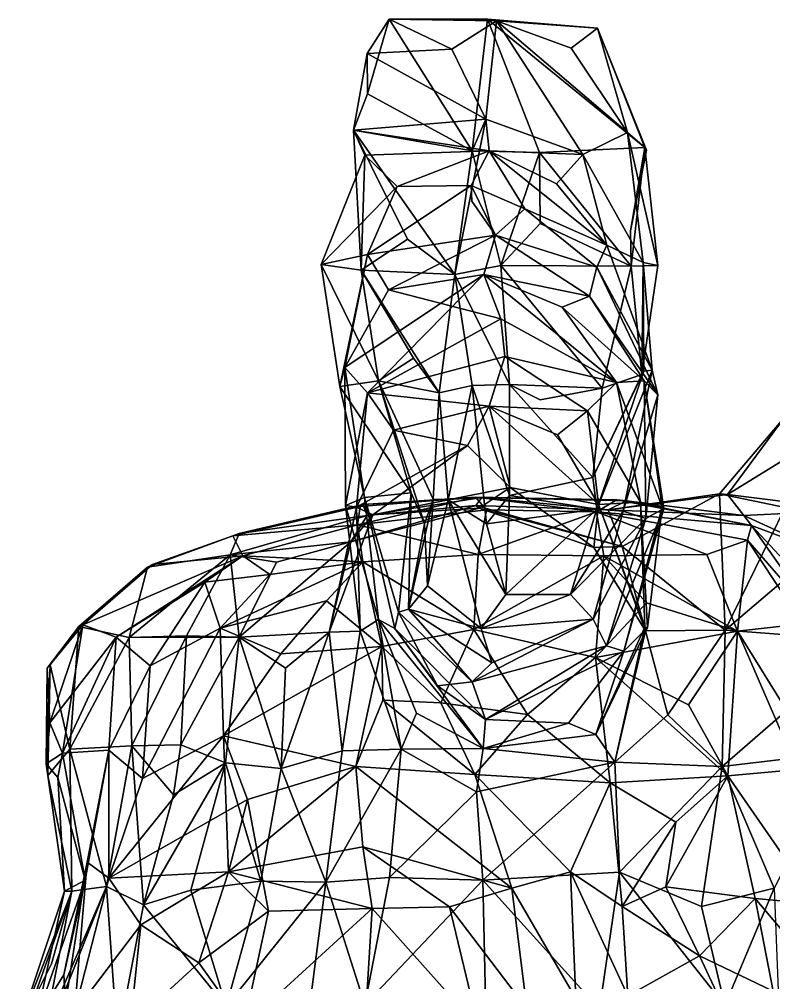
# Model space of a CAD drawing. Header units: metres. Extents: x -3.71 to 2.4, y 1.32 to 7.28.
# Drawn here: x -3.655 to -2.221, y 5.228 to 7.059 of the extents above; entities that cross this region are included whole.
import ezdxf

# ---------------------------------------------------------------- set-up
doc = ezdxf.new("R2010")
doc.units = ezdxf.units.M

msp = doc.modelspace()

# ---------------------------------------------------------------- linework, layer by layer
for points in [[(-2.833, 7.002, -1.869), (-2.952, 7.059, -2.04), (-2.994, 6.994, -1.856)], [(-2.994, 6.994, -1.856), (-2.952, 7.059, -2.04), (-2.993, 6.917, -1.996)], [(-2.794, 6.809, -2.077), (-2.993, 6.917, -1.996), (-2.952, 7.059, -2.04)], [(-2.748, 7.056, -2.037), (-2.952, 7.059, -2.04), (-2.833, 7.002, -1.869)], [(-2.794, 6.809, -2.077), (-2.952, 7.059, -2.04), (-2.765, 7.059, -2.244)], [(-2.748, 7.056, -2.037), (-2.765, 7.059, -2.244), (-2.952, 7.059, -2.04)], [(-2.833, 7.002, -1.869), (-2.768, 6.869, -1.807), (-2.748, 7.056, -2.037)], [(-2.666, 6.806, -2.254), (-2.794, 6.809, -2.077), (-2.765, 7.059, -2.244)], [(-2.748, 7.056, -2.037), (-2.768, 6.869, -1.807), (-2.584, 6.802, -1.835)], [(-2.556, 7.042, -2.281), (-2.765, 7.059, -2.244), (-2.748, 7.056, -2.037)], [(-2.765, 7.059, -2.244), (-2.466, 6.815, -2.308), (-2.666, 6.806, -2.254)], [(-2.765, 7.059, -2.244), (-2.556, 7.042, -2.281), (-2.466, 6.815, -2.308)], [(-2.556, 7.042, -2.281), (-2.748, 7.056, -2.037), (-2.606, 7.004, -2.083)], [(-2.748, 7.056, -2.037), (-2.584, 6.802, -1.835), (-2.499, 6.844, -2.075)], [(-2.606, 7.004, -2.083), (-2.748, 7.056, -2.037), (-2.499, 6.844, -2.075)], [(-2.556, 7.042, -2.281), (-2.606, 7.004, -2.083), (-2.499, 6.844, -2.075)], [(-2.499, 6.844, -2.075), (-2.466, 6.815, -2.308), (-2.556, 7.042, -2.281)], [(-2.466, 6.815, -2.308), (-2.556, 7.042, -2.281), (-2.463, 6.81, -2.428)], [(-2.556, 7.042, -2.281), (-2.466, 6.815, -2.308), (-2.463, 6.81, -2.428)], [(-2.833, 7.002, -1.869), (-2.994, 6.994, -1.856), (-2.768, 6.869, -1.807)], [(-2.768, 6.869, -1.807), (-2.994, 6.994, -1.856), (-3.02, 6.848, -1.782)], [(-2.993, 6.917, -1.996), (-3.02, 6.848, -1.782), (-2.994, 6.994, -1.856)], [(-2.794, 6.809, -2.077), (-3.02, 6.848, -1.782), (-2.993, 6.917, -1.996)], [(-2.768, 6.869, -1.807), (-3.02, 6.848, -1.782), (-2.762, 6.809, -1.548)], [(-2.768, 6.869, -1.807), (-3.02, 6.848, -1.782), (-2.794, 6.809, -2.077)], [(-2.827, 6.574, -1.826), (-3.02, 6.848, -1.782), (-2.768, 6.869, -1.807)], [(-2.827, 6.574, -1.826), (-2.768, 6.869, -1.807), (-2.794, 6.809, -2.077)], [(-2.768, 6.869, -1.807), (-2.762, 6.809, -1.548), (-2.584, 6.802, -1.835)], [(-2.762, 6.809, -1.548), (-3.02, 6.848, -1.782), (-2.998, 6.801, -1.513)], [(-2.827, 6.574, -1.826), (-2.917, 6.641, -1.734), (-3.02, 6.848, -1.782)], [(-2.917, 6.641, -1.734), (-3.005, 6.582, -1.559), (-3.02, 6.848, -1.782)], [(-3.005, 6.582, -1.559), (-2.998, 6.801, -1.513), (-3.02, 6.848, -1.782)], [(-2.499, 6.844, -2.075), (-2.584, 6.802, -1.835), (-2.469, 6.597, -1.853)], [(-2.466, 6.815, -2.308), (-2.499, 6.844, -2.075), (-2.441, 6.591, -2.075)], [(-2.441, 6.591, -2.075), (-2.499, 6.844, -2.075), (-2.469, 6.597, -1.853)], [(-2.492, 6.59, -2.287), (-2.666, 6.806, -2.254), (-2.466, 6.815, -2.308)], [(-2.463, 6.81, -2.428), (-2.466, 6.815, -2.308), (-2.493, 6.657, -2.403)], [(-2.493, 6.657, -2.403), (-2.466, 6.815, -2.308), (-2.463, 6.81, -2.428)], [(-2.492, 6.59, -2.287), (-2.493, 6.657, -2.403), (-2.466, 6.815, -2.308)], [(-2.466, 6.815, -2.308), (-2.493, 6.657, -2.403), (-2.492, 6.59, -2.287)], [(-2.492, 6.59, -2.287), (-2.466, 6.815, -2.308), (-2.441, 6.591, -2.075)], [(-3.005, 6.582, -1.559), (-3.081, 6.593, -1.279), (-2.998, 6.801, -1.513)], [(-2.937, 6.741, -1.285), (-2.998, 6.801, -1.513), (-3.081, 6.593, -1.279)], [(-2.762, 6.809, -1.548), (-2.998, 6.801, -1.513), (-2.937, 6.741, -1.285)], [(-2.762, 6.809, -1.548), (-2.937, 6.741, -1.285), (-2.796, 6.743, -1.283)], [(-2.74, 6.591, -2.033), (-2.827, 6.574, -1.826), (-2.794, 6.809, -2.077)], [(-2.762, 6.809, -1.548), (-2.796, 6.743, -1.283), (-2.694, 6.699, -1.258)], [(-2.74, 6.591, -2.033), (-2.794, 6.809, -2.077), (-2.666, 6.806, -2.254)], [(-2.538, 6.63, -1.571), (-2.762, 6.809, -1.548), (-2.694, 6.699, -1.258)], [(-2.634, 6.746, -1.591), (-2.762, 6.809, -1.548), (-2.538, 6.63, -1.571)], [(-2.762, 6.809, -1.548), (-2.634, 6.746, -1.591), (-2.584, 6.802, -1.835)], [(-2.665, 6.671, -2.205), (-2.74, 6.591, -2.033), (-2.666, 6.806, -2.254)], [(-2.492, 6.59, -2.287), (-2.665, 6.671, -2.205), (-2.666, 6.806, -2.254)], [(-2.584, 6.802, -1.835), (-2.634, 6.746, -1.591), (-2.538, 6.63, -1.571)], [(-2.469, 6.597, -1.853), (-2.584, 6.802, -1.835), (-2.538, 6.63, -1.571)], [(-2.937, 6.741, -1.285), (-3.081, 6.593, -1.279), (-2.993, 6.612, -1.073)], [(-2.796, 6.743, -1.283), (-2.993, 6.612, -1.073), (-2.75, 6.649, -1.058)], [(-2.796, 6.743, -1.283), (-2.937, 6.741, -1.285), (-2.993, 6.612, -1.073)], [(-2.796, 6.743, -1.283), (-2.795, 6.713, -1.162), (-2.75, 6.649, -1.058)], [(-2.694, 6.699, -1.258), (-2.796, 6.743, -1.283), (-2.75, 6.649, -1.058)], [(-2.795, 6.713, -1.162), (-2.796, 6.743, -1.283), (-2.75, 6.649, -1.058)], [(-2.694, 6.699, -1.258), (-2.75, 6.649, -1.058), (-2.557, 6.588, -1.299)], [(-2.538, 6.63, -1.571), (-2.694, 6.699, -1.258), (-2.557, 6.588, -1.299)], [(-2.492, 6.59, -2.287), (-2.74, 6.591, -2.033), (-2.665, 6.671, -2.205)], [(-2.75, 6.649, -1.058), (-2.993, 6.612, -1.073), (-2.953, 6.545, -0.864)], [(-2.75, 6.649, -1.058), (-2.953, 6.545, -0.864), (-2.772, 6.574, -0.854)], [(-2.75, 6.649, -1.058), (-2.772, 6.574, -0.854), (-2.571, 6.533, -1.062)], [(-2.557, 6.588, -1.299), (-2.75, 6.649, -1.058), (-2.571, 6.533, -1.062)], [(-2.827, 6.574, -1.826), (-3.005, 6.582, -1.559), (-2.917, 6.641, -1.734)], [(-2.452, 6.392, -1.56), (-2.538, 6.63, -1.571), (-2.557, 6.588, -1.299)], [(-2.469, 6.597, -1.853), (-2.538, 6.63, -1.571), (-2.452, 6.392, -1.56)], [(-3.046, 6.361, -1.052), (-2.993, 6.612, -1.073), (-3.081, 6.593, -1.279)], [(-3.036, 6.397, -0.798), (-2.993, 6.612, -1.073), (-3.046, 6.361, -1.052)], [(-2.953, 6.545, -0.864), (-2.993, 6.612, -1.073), (-3.036, 6.397, -0.798)], [(-2.972, 6.372, -1.291), (-3.081, 6.593, -1.279), (-3.005, 6.582, -1.559)], [(-2.972, 6.372, -1.291), (-3.046, 6.361, -1.052), (-3.081, 6.593, -1.279)], [(-2.472, 6.384, -2.089), (-2.441, 6.591, -2.075), (-2.469, 6.597, -1.853)], [(-2.468, 6.39, -1.854), (-2.472, 6.384, -2.089), (-2.469, 6.597, -1.853)], [(-2.468, 6.39, -1.854), (-2.469, 6.597, -1.853), (-2.452, 6.392, -1.56)], [(-2.993, 6.349, -0.574), (-2.772, 6.574, -0.854), (-3.036, 6.397, -0.798)], [(-2.772, 6.574, -0.854), (-2.953, 6.545, -0.864), (-3.036, 6.397, -0.798)], [(-2.857, 6.349, -1.533), (-3.005, 6.582, -1.559), (-2.827, 6.574, -1.826)], [(-2.857, 6.349, -1.533), (-2.906, 6.415, -1.46), (-3.005, 6.582, -1.559)], [(-2.906, 6.415, -1.46), (-2.972, 6.372, -1.291), (-3.005, 6.582, -1.559)], [(-2.772, 6.574, -0.854), (-2.993, 6.349, -0.574), (-2.74, 6.49, -0.688)], [(-2.772, 6.574, -0.854), (-2.74, 6.49, -0.688), (-2.953, 6.545, -0.864)], [(-2.772, 6.574, -0.854), (-2.953, 6.545, -0.864), (-2.74, 6.49, -0.688)], [(-2.794, 6.363, -1.775), (-2.857, 6.349, -1.533), (-2.827, 6.574, -1.826)], [(-2.723, 6.365, -2.026), (-2.827, 6.574, -1.826), (-2.74, 6.591, -2.033)], [(-2.723, 6.365, -2.026), (-2.794, 6.363, -1.775), (-2.827, 6.574, -1.826)], [(-2.772, 6.574, -0.854), (-2.52, 6.369, -0.819), (-2.623, 6.512, -0.873)], [(-2.772, 6.574, -0.854), (-2.74, 6.49, -0.688), (-2.52, 6.369, -0.819)], [(-2.772, 6.574, -0.854), (-2.623, 6.512, -0.873), (-2.571, 6.533, -1.062)], [(-2.74, 6.591, -2.033), (-2.492, 6.59, -2.287), (-2.547, 6.358, -2.256)], [(-2.723, 6.365, -2.026), (-2.74, 6.591, -2.033), (-2.547, 6.358, -2.256)], [(-2.441, 6.345, -1.286), (-2.557, 6.588, -1.299), (-2.571, 6.533, -1.062)], [(-2.452, 6.392, -1.56), (-2.557, 6.588, -1.299), (-2.441, 6.345, -1.286)], [(-2.472, 6.384, -2.089), (-2.547, 6.358, -2.256), (-2.492, 6.59, -2.287)], [(-2.472, 6.384, -2.089), (-2.492, 6.59, -2.287), (-2.441, 6.591, -2.075)], [(-2.571, 6.533, -1.062), (-2.623, 6.512, -0.873), (-2.467, 6.372, -1.039)], [(-2.571, 6.533, -1.062), (-2.467, 6.372, -1.039), (-2.441, 6.345, -1.286)], [(-2.623, 6.512, -0.873), (-2.52, 6.369, -0.819), (-2.467, 6.372, -1.039)], [(-2.732, 6.418, -0.552), (-2.74, 6.49, -0.688), (-2.993, 6.349, -0.574)], [(-2.74, 6.49, -0.688), (-2.732, 6.418, -0.552), (-2.52, 6.369, -0.819)], [(-2.762, 6.324, -0.361), (-2.732, 6.418, -0.552), (-2.993, 6.349, -0.574)], [(-2.857, 6.349, -1.533), (-2.972, 6.372, -1.291), (-2.906, 6.415, -1.46)], [(-2.732, 6.418, -0.552), (-2.762, 6.324, -0.361), (-2.575, 6.315, -0.587)], [(-2.732, 6.418, -0.552), (-2.575, 6.315, -0.587), (-2.52, 6.369, -0.819)], [(-2.999, 6.15, -0.804), (-3.036, 6.397, -0.798), (-3.046, 6.361, -1.052)], [(-3.035, 6.135, -0.582), (-2.993, 6.349, -0.574), (-3.036, 6.397, -0.798)], [(-2.999, 6.15, -0.804), (-3.035, 6.135, -0.582), (-3.036, 6.397, -0.798)], [(-2.557, 6.128, -1.796), (-2.452, 6.392, -1.56), (-2.507, 6.124, -1.538)], [(-2.468, 6.39, -1.854), (-2.452, 6.392, -1.56), (-2.557, 6.128, -1.796)], [(-2.452, 6.392, -1.56), (-2.441, 6.345, -1.286), (-2.507, 6.124, -1.538)], [(-2.91, 6.159, -1.082), (-3.046, 6.361, -1.052), (-2.972, 6.372, -1.291)], [(-2.868, 6.147, -1.335), (-2.972, 6.372, -1.291), (-2.857, 6.349, -1.533)], [(-2.868, 6.147, -1.335), (-2.885, 6.1, -1.265), (-2.972, 6.372, -1.291)], [(-2.885, 6.1, -1.265), (-2.91, 6.159, -1.082), (-2.972, 6.372, -1.291)], [(-2.565, 6.188, -2.029), (-2.468, 6.39, -1.854), (-2.557, 6.128, -1.796)], [(-2.472, 6.384, -2.089), (-2.468, 6.39, -1.854), (-2.565, 6.188, -2.029)], [(-2.565, 6.188, -2.029), (-2.547, 6.358, -2.256), (-2.472, 6.384, -2.089)], [(-2.467, 6.372, -1.039), (-2.52, 6.369, -0.819), (-2.433, 6.132, -0.819)], [(-2.43, 6.129, -1.022), (-2.467, 6.372, -1.039), (-2.433, 6.132, -0.819)], [(-2.464, 6.11, -1.299), (-2.441, 6.345, -1.286), (-2.467, 6.372, -1.039)], [(-2.43, 6.129, -1.022), (-2.464, 6.11, -1.299), (-2.467, 6.372, -1.039)], [(-2.91, 6.159, -1.082), (-2.999, 6.15, -0.804), (-3.046, 6.361, -1.052)], [(-2.84, 6.146, -1.512), (-2.857, 6.349, -1.533), (-2.794, 6.363, -1.775)], [(-2.767, 6.1, -1.793), (-2.84, 6.146, -1.512), (-2.794, 6.363, -1.775)], [(-2.794, 6.363, -1.775), (-2.723, 6.365, -2.026), (-2.723, 6.154, -2.002)], [(-2.767, 6.1, -1.793), (-2.794, 6.363, -1.775), (-2.723, 6.154, -2.002)], [(-2.723, 6.365, -2.026), (-2.547, 6.358, -2.256), (-2.665, 6.336, -2.204)], [(-2.547, 6.358, -2.256), (-2.723, 6.365, -2.026), (-2.665, 6.336, -2.204)], [(-2.723, 6.154, -2.002), (-2.723, 6.365, -2.026), (-2.565, 6.188, -2.029)], [(-2.723, 6.365, -2.026), (-2.547, 6.358, -2.256), (-2.565, 6.188, -2.029)], [(-2.52, 6.369, -0.819), (-2.575, 6.315, -0.587), (-2.474, 6.141, -0.591)], [(-2.433, 6.132, -0.819), (-2.52, 6.369, -0.819), (-2.474, 6.141, -0.591)], [(-2.993, 6.349, -0.574), (-3.035, 6.135, -0.582), (-3.014, 6.132, -0.344)], [(-2.944, 6.278, -0.354), (-2.993, 6.349, -0.574), (-3.014, 6.132, -0.344)], [(-2.762, 6.324, -0.361), (-2.993, 6.349, -0.574), (-2.944, 6.278, -0.354)], [(-2.84, 6.146, -1.512), (-2.868, 6.147, -1.335), (-2.857, 6.349, -1.533)], [(-2.507, 6.124, -1.538), (-2.441, 6.345, -1.286), (-2.464, 6.11, -1.299)], [(-2.762, 6.324, -0.361), (-2.944, 6.278, -0.354), (-2.803, 6.249, -0.205)], [(-2.803, 6.249, -0.205), (-2.722, 6.169, -0.109), (-2.762, 6.324, -0.361)], [(-2.803, 6.249, -0.205), (-2.762, 6.324, -0.361), (-2.722, 6.169, -0.109)], [(-2.762, 6.324, -0.361), (-2.803, 6.249, -0.205), (-2.722, 6.169, -0.109)], [(-2.762, 6.324, -0.361), (-2.554, 6.137, -0.351), (-2.632, 6.269, -0.402)], [(-2.762, 6.324, -0.361), (-2.722, 6.169, -0.109), (-2.554, 6.137, -0.351)], [(-2.762, 6.324, -0.361), (-2.632, 6.269, -0.402), (-2.575, 6.315, -0.587)], [(-2.575, 6.315, -0.587), (-2.632, 6.269, -0.402), (-2.554, 6.137, -0.351)], [(-2.575, 6.315, -0.587), (-2.554, 6.137, -0.351), (-2.474, 6.141, -0.591)], [(-2.199, 6.304, 0.089), (-2.199, 6.131, -0.048), (-2.324, 6.157, 0.106)], [(-2.309, 6.156, 0.367), (-2.199, 6.304, 0.089), (-2.324, 6.157, 0.106)], [(-2.309, 6.156, 0.367), (-2.105, 6.281, 0.297), (-2.199, 6.304, 0.089)], [(-2.105, 6.281, 0.297), (-2.309, 6.156, 0.367), (-2.071, 6.126, 0.433)], [(-2.944, 6.278, -0.354), (-3.014, 6.132, -0.344), (-2.803, 6.249, -0.205)], [(-2.983, 6.117, -0.122), (-2.803, 6.249, -0.205), (-3.014, 6.132, -0.344)], [(-2.803, 6.249, -0.205), (-2.983, 6.117, -0.122), (-2.722, 6.169, -0.109)], [(-2.723, 6.154, -2.002), (-2.565, 6.188, -2.029), (-2.557, 6.128, -1.796)], [(-2.999, 6.15, -0.804), (-2.91, 6.159, -1.082), (-2.934, 5.932, -1.041)], [(-2.722, 6.169, -0.109), (-2.983, 6.117, -0.122), (-2.781, 6.13, 0.099)], [(-2.934, 5.932, -1.041), (-2.91, 6.159, -1.082), (-2.915, 5.938, -1.273)], [(-2.91, 6.159, -1.082), (-2.885, 6.1, -1.265), (-2.915, 5.938, -1.273)], [(-2.563, 6.055, -0.113), (-2.722, 6.169, -0.109), (-2.781, 6.13, 0.099)], [(-2.723, 6.154, -2.002), (-2.73, 5.966, -1.745), (-2.767, 6.1, -1.793)], [(-2.73, 5.966, -1.745), (-2.723, 6.154, -2.002), (-2.767, 6.1, -1.793)], [(-2.723, 6.154, -2.002), (-2.557, 6.128, -1.796), (-2.767, 6.1, -1.793)], [(-2.723, 6.154, -2.002), (-2.767, 6.1, -1.793), (-2.73, 5.966, -1.745)], [(-2.73, 5.966, -1.745), (-2.767, 6.1, -1.793), (-2.723, 6.154, -2.002)], [(-2.554, 6.137, -0.351), (-2.722, 6.169, -0.109), (-2.563, 6.055, -0.113)], [(-2.324, 6.157, 0.106), (-2.536, 6.127, 0.366), (-2.309, 6.156, 0.367)], [(-2.324, 6.157, 0.106), (-2.509, 6.057, 0.088), (-2.536, 6.127, 0.366)], [(-2.536, 6.127, 0.366), (-2.278, 6.116, 0.588), (-2.309, 6.156, 0.367)], [(-2.313, 5.898, -0.053), (-2.509, 6.057, 0.088), (-2.324, 6.157, 0.106)], [(-2.199, 6.131, -0.048), (-2.313, 5.898, -0.053), (-2.324, 6.157, 0.106)], [(-2.071, 6.126, 0.433), (-2.309, 6.156, 0.367), (-2.278, 6.116, 0.588)], [(-3.002, 6.137, 0.585), (-3.237, 6.082, 0.577), (-3.007, 6.133, 0.822)], [(-2.994, 6.116, 0.37), (-3.237, 6.082, 0.577), (-3.002, 6.137, 0.585)], [(-2.972, 5.918, -0.566), (-3.035, 6.135, -0.582), (-2.999, 6.15, -0.804)], [(-3.007, 5.896, -0.327), (-3.014, 6.132, -0.344), (-3.035, 6.135, -0.582)], [(-2.972, 5.918, -0.566), (-3.007, 5.896, -0.327), (-3.035, 6.135, -0.582)], [(-2.787, 6.135, 0.363), (-3.025, 6.066, 0.101), (-2.994, 6.116, 0.37)], [(-3.025, 6.066, 0.101), (-2.787, 6.135, 0.363), (-2.781, 6.13, 0.099)], [(-2.788, 6.151, 0.835), (-3.012, 6.098, 1.047), (-2.767, 6.127, 1.038)], [(-2.788, 6.151, 0.835), (-3.007, 6.133, 0.822), (-3.012, 6.098, 1.047)], [(-3.002, 6.137, 0.585), (-3.007, 6.133, 0.822), (-2.788, 6.151, 0.835)], [(-2.776, 6.15, 0.569), (-3.002, 6.137, 0.585), (-2.788, 6.151, 0.835)], [(-2.994, 6.116, 0.37), (-3.002, 6.137, 0.585), (-2.776, 6.15, 0.569)], [(-2.941, 5.901, -0.793), (-2.999, 6.15, -0.804), (-2.934, 5.932, -1.041)], [(-2.941, 5.901, -0.793), (-2.972, 5.918, -0.566), (-2.999, 6.15, -0.804)], [(-2.994, 6.116, 0.37), (-2.776, 6.15, 0.569), (-2.787, 6.135, 0.363)], [(-2.915, 5.938, -1.273), (-2.868, 6.147, -1.335), (-2.885, 6.1, -1.265)], [(-2.885, 6.1, -1.265), (-2.868, 6.147, -1.335), (-2.915, 5.938, -1.273)], [(-2.885, 6.1, -1.265), (-2.868, 6.147, -1.335), (-2.879, 5.982, -1.452)], [(-2.868, 6.147, -1.335), (-2.84, 6.146, -1.512), (-2.879, 5.982, -1.452)], [(-2.879, 5.982, -1.452), (-2.84, 6.146, -1.512), (-2.777, 5.901, -1.525)], [(-2.777, 5.901, -1.525), (-2.84, 6.146, -1.512), (-2.73, 5.966, -1.745)], [(-2.84, 6.146, -1.512), (-2.767, 6.1, -1.793), (-2.73, 5.966, -1.745)], [(-2.501, 6.144, 0.586), (-2.776, 6.15, 0.569), (-2.788, 6.151, 0.835)], [(-2.501, 6.144, 0.586), (-2.788, 6.151, 0.835), (-2.519, 6.146, 0.827)], [(-2.788, 6.151, 0.835), (-2.767, 6.127, 1.038), (-2.558, 6.123, 1.037)], [(-2.519, 6.146, 0.827), (-2.788, 6.151, 0.835), (-2.558, 6.123, 1.037)], [(-2.787, 6.135, 0.363), (-2.776, 6.15, 0.569), (-2.536, 6.127, 0.366)], [(-2.781, 6.13, 0.099), (-2.787, 6.135, 0.363), (-2.509, 6.057, 0.088)], [(-2.787, 6.135, 0.363), (-2.536, 6.127, 0.366), (-2.509, 6.057, 0.088)], [(-2.776, 6.15, 0.569), (-2.501, 6.144, 0.586), (-2.536, 6.127, 0.366)], [(-2.554, 6.137, -0.351), (-2.563, 6.055, -0.113), (-2.465, 5.897, -0.135)], [(-2.263, 6.097, 0.806), (-2.519, 6.146, 0.827), (-2.558, 6.123, 1.037)], [(-2.474, 6.141, -0.591), (-2.554, 6.137, -0.351), (-2.466, 5.904, -0.353)], [(-2.466, 5.904, -0.353), (-2.554, 6.137, -0.351), (-2.465, 5.897, -0.135)], [(-2.536, 6.127, 0.366), (-2.501, 6.144, 0.586), (-2.278, 6.116, 0.588)], [(-2.263, 6.097, 0.806), (-2.501, 6.144, 0.586), (-2.519, 6.146, 0.827)], [(-2.501, 6.144, 0.586), (-2.263, 6.097, 0.806), (-2.278, 6.116, 0.588)], [(-2.433, 6.132, -0.819), (-2.474, 6.141, -0.591), (-2.461, 5.903, -0.592)], [(-2.461, 5.903, -0.592), (-2.474, 6.141, -0.591), (-2.466, 5.904, -0.353)], [(-3.254, 6.041, 0.363), (-3.237, 6.082, 0.577), (-2.994, 6.116, 0.37)], [(-3.254, 6.041, 0.363), (-2.994, 6.116, 0.37), (-3.025, 6.066, 0.101)], [(-3.237, 6.082, 0.577), (-3.249, 6.077, 0.812), (-3.007, 6.133, 0.822)], [(-3.007, 6.133, 0.822), (-3.249, 6.077, 0.812), (-3.012, 6.098, 1.047)], [(-3.066, 5.894, -0.133), (-2.983, 6.117, -0.122), (-3.014, 6.132, -0.344)], [(-3.007, 5.896, -0.327), (-3.066, 5.894, -0.133), (-3.014, 6.132, -0.344)], [(-3.025, 6.066, 0.101), (-2.983, 6.117, -0.122), (-3.066, 5.894, -0.133)], [(-2.781, 6.13, 0.099), (-2.983, 6.117, -0.122), (-3.025, 6.066, 0.101)], [(-2.767, 6.127, 1.038), (-3.012, 6.098, 1.047), (-2.783, 6.042, 1.294)], [(-2.558, 6.123, 1.037), (-2.767, 6.127, 1.038), (-2.783, 6.042, 1.294)], [(-2.558, 6.123, 1.037), (-2.783, 6.042, 1.294), (-2.544, 6.039, 1.296)], [(-2.563, 6.055, -0.113), (-2.781, 6.13, 0.099), (-2.509, 6.057, 0.088)], [(-2.73, 5.966, -1.745), (-2.767, 6.1, -1.793), (-2.557, 6.128, -1.796)], [(-2.607, 5.966, -1.554), (-2.73, 5.966, -1.745), (-2.557, 6.128, -1.796)], [(-2.607, 5.966, -1.554), (-2.557, 6.128, -1.796), (-2.507, 6.124, -1.538)], [(-2.607, 5.966, -1.554), (-2.507, 6.124, -1.538), (-2.464, 6.11, -1.299)], [(-2.564, 5.919, -1.282), (-2.507, 6.124, -1.538), (-2.464, 6.11, -1.299)], [(-2.564, 5.919, -1.282), (-2.464, 6.11, -1.299), (-2.507, 6.124, -1.538)], [(-2.263, 6.097, 0.806), (-2.558, 6.123, 1.037), (-2.271, 6.069, 1.032)], [(-2.558, 6.123, 1.037), (-2.544, 6.039, 1.296), (-2.348, 6.042, 1.234)], [(-2.271, 6.069, 1.032), (-2.558, 6.123, 1.037), (-2.348, 6.042, 1.234)], [(-2.464, 6.11, -1.299), (-2.43, 6.129, -1.022), (-2.539, 5.868, -1.044)], [(-2.539, 5.868, -1.044), (-2.43, 6.129, -1.022), (-2.506, 5.858, -0.811)], [(-2.506, 5.858, -0.811), (-2.433, 6.132, -0.819), (-2.461, 5.903, -0.592)], [(-2.43, 6.129, -1.022), (-2.433, 6.132, -0.819), (-2.506, 5.858, -0.811)], [(-2.313, 5.898, -0.053), (-2.199, 6.131, -0.048), (-2.071, 6.104, -0.145)], [(-2.071, 6.126, 0.433), (-2.278, 6.116, 0.588), (-2.119, 6.043, 0.6)], [(-2.119, 6.043, 0.6), (-2.278, 6.116, 0.588), (-2.263, 6.097, 0.806)], [(-3.249, 6.077, 0.812), (-3.23, 6.039, 1.041), (-3.012, 6.098, 1.047)], [(-3.012, 6.098, 1.047), (-3.23, 6.039, 1.041), (-3.002, 6.028, 1.269)], [(-2.783, 6.042, 1.294), (-3.012, 6.098, 1.047), (-3.002, 6.028, 1.269)], [(-2.915, 5.938, -1.273), (-2.885, 6.1, -1.265), (-2.879, 5.982, -1.452)], [(-2.607, 5.966, -1.554), (-2.464, 6.11, -1.299), (-2.564, 5.919, -1.282)], [(-2.539, 5.868, -1.044), (-2.564, 5.919, -1.282), (-2.464, 6.11, -1.299)], [(-2.044, 5.878, -0.109), (-2.313, 5.898, -0.053), (-2.071, 6.104, -0.145)], [(-3.237, 6.082, 0.577), (-3.411, 6.018, 0.587), (-3.249, 6.077, 0.812)], [(-3.411, 6.018, 0.587), (-3.237, 6.082, 0.577), (-3.254, 6.041, 0.363)], [(-2.263, 6.097, 0.806), (-2.271, 6.069, 1.032), (-2.127, 5.904, 0.998)], [(-2.087, 5.908, 0.816), (-2.263, 6.097, 0.806), (-2.127, 5.904, 0.998)], [(-2.119, 6.043, 0.6), (-2.263, 6.097, 0.806), (-2.087, 5.908, 0.816)], [(-3.249, 6.077, 0.812), (-3.411, 6.018, 0.587), (-3.402, 6.023, 0.805)], [(-3.249, 6.077, 0.812), (-3.402, 6.023, 0.805), (-3.23, 6.039, 1.041)], [(-3.166, 6.027, 0.192), (-3.254, 6.041, 0.363), (-3.025, 6.066, 0.101)], [(-3.237, 5.885, 0.113), (-3.025, 6.066, 0.101), (-3.066, 5.894, -0.133)], [(-3.166, 6.027, 0.192), (-3.025, 6.066, 0.101), (-3.237, 5.885, 0.113)], [(-2.348, 6.042, 1.234), (-2.29, 5.896, 1.294), (-2.271, 6.069, 1.032)], [(-2.271, 6.069, 1.032), (-2.29, 5.896, 1.294), (-2.166, 5.91, 1.094)], [(-2.271, 6.069, 1.032), (-2.166, 5.91, 1.094), (-2.127, 5.904, 0.998)], [(-2.509, 6.057, 0.088), (-2.465, 5.897, -0.135), (-2.563, 6.055, -0.113)], [(-2.509, 6.057, 0.088), (-2.313, 5.898, -0.053), (-2.465, 5.897, -0.135)], [(-3.402, 6.023, 0.805), (-3.534, 5.908, 0.869), (-3.23, 6.039, 1.041)], [(-3.23, 6.039, 1.041), (-3.534, 5.908, 0.869), (-3.471, 5.885, 1.057)], [(-3.23, 6.039, 1.041), (-3.471, 5.885, 1.057), (-3.302, 5.989, 1.113)], [(-3.254, 6.041, 0.363), (-3.337, 5.887, 0.257), (-3.446, 5.884, 0.369)], [(-3.254, 6.041, 0.363), (-3.446, 5.884, 0.369), (-3.411, 6.018, 0.587)], [(-3.237, 5.885, 0.113), (-3.337, 5.887, 0.257), (-3.254, 6.041, 0.363)], [(-3.23, 6.039, 1.041), (-3.302, 5.989, 1.113), (-3.179, 6.004, 1.213)], [(-3.002, 6.028, 1.269), (-3.179, 6.004, 1.213), (-3.273, 5.902, 1.315)], [(-3.002, 6.028, 1.269), (-3.273, 5.902, 1.315), (-3.071, 5.954, 1.387)], [(-3.237, 5.885, 0.113), (-3.254, 6.041, 0.363), (-3.166, 6.027, 0.192)], [(-3.002, 6.028, 1.269), (-3.23, 6.039, 1.041), (-3.179, 6.004, 1.213)], [(-3.002, 6.028, 1.269), (-3.071, 5.954, 1.387), (-2.966, 5.867, 1.558)], [(-2.783, 6.042, 1.294), (-3.002, 6.028, 1.269), (-2.791, 5.899, 1.53)], [(-2.791, 5.899, 1.53), (-3.002, 6.028, 1.269), (-2.966, 5.867, 1.558)], [(-2.544, 6.039, 1.296), (-2.783, 6.042, 1.294), (-2.791, 5.899, 1.53)], [(-2.544, 6.039, 1.296), (-2.791, 5.899, 1.53), (-2.56, 5.846, 1.506)], [(-2.463, 5.95, 1.412), (-2.544, 6.039, 1.296), (-2.56, 5.846, 1.506)], [(-2.348, 6.042, 1.234), (-2.544, 6.039, 1.296), (-2.29, 5.896, 1.294)], [(-2.463, 5.95, 1.412), (-2.29, 5.896, 1.294), (-2.544, 6.039, 1.296)], [(-3.446, 5.884, 0.369), (-3.542, 5.905, 0.556), (-3.411, 6.018, 0.587)], [(-3.411, 6.018, 0.587), (-3.542, 5.905, 0.556), (-3.534, 5.908, 0.869)], [(-3.402, 6.023, 0.805), (-3.411, 6.018, 0.587), (-3.534, 5.908, 0.869)], [(-3.406, 5.83, 1.265), (-3.302, 5.989, 1.113), (-3.471, 5.885, 1.057)], [(-3.406, 5.83, 1.265), (-3.273, 5.902, 1.315), (-3.302, 5.989, 1.113)], [(-3.179, 6.004, 1.213), (-3.302, 5.989, 1.113), (-3.273, 5.902, 1.315)], [(-2.777, 5.901, -1.525), (-2.915, 5.938, -1.273), (-2.879, 5.982, -1.452)], [(-3.273, 5.902, 1.315), (-3.158, 5.853, 1.494), (-3.071, 5.954, 1.387)], [(-3.071, 5.954, 1.387), (-3.158, 5.853, 1.494), (-2.966, 5.867, 1.558)], [(-2.777, 5.901, -1.525), (-2.73, 5.966, -1.745), (-2.607, 5.966, -1.554)], [(-2.564, 5.919, -1.282), (-2.777, 5.901, -1.525), (-2.607, 5.966, -1.554)], [(-2.934, 5.932, -1.041), (-2.915, 5.938, -1.273), (-2.794, 5.8, -1.057)], [(-2.794, 5.8, -1.057), (-2.915, 5.938, -1.273), (-2.757, 5.836, -1.292)], [(-2.777, 5.901, -1.525), (-2.757, 5.836, -1.292), (-2.915, 5.938, -1.273)], [(-2.56, 5.846, 1.506), (-2.29, 5.896, 1.294), (-2.463, 5.95, 1.412)], [(-2.929, 5.672, -0.34), (-3.007, 5.896, -0.327), (-2.972, 5.918, -0.566)], [(-2.773, 5.673, -0.584), (-2.9, 5.74, -0.516), (-2.972, 5.918, -0.566)], [(-2.9, 5.74, -0.516), (-2.929, 5.672, -0.34), (-2.972, 5.918, -0.566)], [(-2.773, 5.673, -0.584), (-2.972, 5.918, -0.566), (-2.941, 5.901, -0.793)], [(-2.86, 5.792, -0.861), (-2.941, 5.901, -0.793), (-2.934, 5.932, -1.041)], [(-2.794, 5.8, -1.057), (-2.86, 5.792, -0.861), (-2.934, 5.932, -1.041)], [(-2.794, 5.8, -1.057), (-2.757, 5.836, -1.292), (-2.564, 5.919, -1.282)], [(-2.794, 5.8, -1.057), (-2.564, 5.919, -1.282), (-2.539, 5.868, -1.044)], [(-2.564, 5.919, -1.282), (-2.757, 5.836, -1.292), (-2.777, 5.901, -1.525)], [(-3.602, 5.826, 0.808), (-3.534, 5.908, 0.869), (-3.542, 5.905, 0.556)], [(-3.597, 5.722, 0.972), (-3.534, 5.908, 0.869), (-3.602, 5.826, 0.808)], [(-3.596, 5.832, 0.636), (-3.602, 5.826, 0.808), (-3.542, 5.905, 0.556)], [(-3.573, 5.664, 1.036), (-3.534, 5.908, 0.869), (-3.597, 5.722, 0.972)], [(-3.559, 5.672, 0.561), (-3.596, 5.832, 0.636), (-3.542, 5.905, 0.556)], [(-3.471, 5.885, 1.057), (-3.534, 5.908, 0.869), (-3.573, 5.664, 1.036)], [(-3.559, 5.672, 0.561), (-3.542, 5.905, 0.556), (-3.446, 5.884, 0.369)], [(-3.273, 5.902, 1.315), (-3.406, 5.83, 1.265), (-3.421, 5.616, 1.51)], [(-3.421, 5.616, 1.51), (-3.267, 5.697, 1.591), (-3.273, 5.902, 1.315)], [(-3.267, 5.697, 1.591), (-3.158, 5.853, 1.494), (-3.273, 5.902, 1.315)], [(-3.041, 5.669, -0.185), (-3.066, 5.894, -0.133), (-3.007, 5.896, -0.327)], [(-2.929, 5.672, -0.34), (-3.041, 5.669, -0.185), (-3.007, 5.896, -0.327)], [(-2.854, 5.76, 1.692), (-2.791, 5.899, 1.53), (-2.966, 5.867, 1.558)], [(-2.769, 5.728, -0.809), (-2.941, 5.901, -0.793), (-2.86, 5.792, -0.861)], [(-2.941, 5.901, -0.793), (-2.769, 5.728, -0.809), (-2.773, 5.673, -0.584)], [(-2.791, 5.899, 1.53), (-2.854, 5.76, 1.692), (-2.689, 5.738, 1.656)], [(-2.689, 5.738, 1.656), (-2.56, 5.846, 1.506), (-2.791, 5.899, 1.53)], [(-2.383, 5.756, 1.444), (-2.29, 5.896, 1.294), (-2.56, 5.846, 1.506)], [(-2.559, 5.7, -0.563), (-2.466, 5.904, -0.353), (-2.523, 5.647, -0.352)], [(-2.466, 5.904, -0.353), (-2.559, 5.7, -0.563), (-2.461, 5.903, -0.592)], [(-2.559, 5.7, -0.563), (-2.506, 5.858, -0.811), (-2.461, 5.903, -0.592)], [(-2.523, 5.647, -0.352), (-2.466, 5.904, -0.353), (-2.465, 5.897, -0.135)], [(-2.422, 5.737, -0.189), (-2.523, 5.647, -0.352), (-2.465, 5.897, -0.135)], [(-2.313, 5.898, -0.053), (-2.422, 5.737, -0.189), (-2.465, 5.897, -0.135)], [(-2.313, 5.898, -0.053), (-2.319, 5.639, -0.129), (-2.422, 5.737, -0.189)], [(-2.308, 5.621, 1.319), (-2.29, 5.896, 1.294), (-2.383, 5.756, 1.444)], [(-2.319, 5.639, -0.129), (-2.313, 5.898, -0.053), (-2.044, 5.878, -0.109)], [(-2.308, 5.621, 1.319), (-2.176, 5.633, 1.183), (-2.29, 5.896, 1.294)], [(-2.115, 5.614, 1.047), (-2.166, 5.91, 1.094), (-2.29, 5.896, 1.294)], [(-2.176, 5.633, 1.183), (-2.115, 5.614, 1.047), (-2.29, 5.896, 1.294)], [(-3.573, 5.664, 1.036), (-3.597, 5.722, 0.972), (-3.471, 5.885, 1.057)], [(-3.471, 5.885, 1.057), (-3.597, 5.722, 0.972), (-3.573, 5.664, 1.036)], [(-3.485, 5.67, 1.296), (-3.471, 5.885, 1.057), (-3.573, 5.664, 1.036)], [(-3.441, 5.678, 0.355), (-3.559, 5.672, 0.561), (-3.446, 5.884, 0.369)], [(-3.406, 5.83, 1.265), (-3.471, 5.885, 1.057), (-3.485, 5.67, 1.296)], [(-3.337, 5.887, 0.257), (-3.446, 5.884, 0.369), (-3.237, 5.885, 0.113)], [(-3.441, 5.678, 0.355), (-3.446, 5.884, 0.369), (-3.337, 5.887, 0.257)], [(-3.446, 5.884, 0.369), (-3.337, 5.887, 0.257), (-3.237, 5.885, 0.113)], [(-3.348, 5.68, 0.243), (-3.441, 5.678, 0.355), (-3.337, 5.887, 0.257)], [(-3.348, 5.68, 0.243), (-3.337, 5.887, 0.257), (-3.237, 5.885, 0.113)], [(-3.263, 5.646, 0.073), (-3.348, 5.68, 0.243), (-3.237, 5.885, 0.113)], [(-3.263, 5.646, 0.073), (-3.237, 5.885, 0.113), (-3.157, 5.635, -0.091)], [(-3.237, 5.885, 0.113), (-3.066, 5.894, -0.133), (-3.149, 5.826, -0.033)], [(-3.237, 5.885, 0.113), (-3.149, 5.826, -0.033), (-3.157, 5.635, -0.091)], [(-3.157, 5.635, -0.091), (-3.066, 5.894, -0.133), (-3.041, 5.669, -0.185)], [(-3.149, 5.826, -0.033), (-3.066, 5.894, -0.133), (-3.157, 5.635, -0.091)], [(-2.089, 5.666, -0.04), (-2.319, 5.639, -0.129), (-2.044, 5.878, -0.109)], [(-3.267, 5.697, 1.591), (-3.015, 5.639, 1.792), (-2.966, 5.867, 1.558)], [(-3.267, 5.697, 1.591), (-2.966, 5.867, 1.558), (-3.158, 5.853, 1.494)], [(-2.964, 5.765, 1.687), (-2.966, 5.867, 1.558), (-3.015, 5.639, 1.792)], [(-2.966, 5.867, 1.558), (-2.964, 5.765, 1.687), (-2.854, 5.76, 1.692)], [(-2.769, 5.728, -0.809), (-2.794, 5.8, -1.057), (-2.539, 5.868, -1.044)], [(-2.769, 5.728, -0.809), (-2.539, 5.868, -1.044), (-2.506, 5.858, -0.811)], [(-2.611, 5.721, -0.742), (-2.769, 5.728, -0.809), (-2.506, 5.858, -0.811)], [(-2.532, 5.608, 1.552), (-2.56, 5.846, 1.506), (-2.689, 5.738, 1.656)], [(-2.559, 5.7, -0.563), (-2.611, 5.721, -0.742), (-2.506, 5.858, -0.811)], [(-2.308, 5.621, 1.319), (-2.383, 5.756, 1.444), (-2.56, 5.846, 1.506)], [(-2.532, 5.608, 1.552), (-2.308, 5.621, 1.319), (-2.56, 5.846, 1.506)], [(-3.604, 5.644, 0.794), (-3.602, 5.826, 0.808), (-3.596, 5.832, 0.636)], [(-3.601, 5.622, 0.658), (-3.604, 5.644, 0.794), (-3.596, 5.832, 0.636)], [(-3.604, 5.644, 0.794), (-3.597, 5.722, 0.972), (-3.602, 5.826, 0.808)], [(-3.559, 5.672, 0.561), (-3.601, 5.622, 0.658), (-3.596, 5.832, 0.636)], [(-3.421, 5.616, 1.51), (-3.406, 5.83, 1.265), (-3.485, 5.67, 1.296)], [(-2.769, 5.728, -0.809), (-2.86, 5.792, -0.861), (-2.794, 5.8, -1.057)], [(-3.015, 5.639, 1.792), (-2.789, 5.624, 1.777), (-2.964, 5.765, 1.687)], [(-2.789, 5.624, 1.777), (-2.854, 5.76, 1.692), (-2.964, 5.765, 1.687)], [(-2.789, 5.624, 1.777), (-2.689, 5.738, 1.656), (-2.854, 5.76, 1.692)], [(-2.773, 5.673, -0.584), (-2.929, 5.672, -0.34), (-2.9, 5.74, -0.516)], [(-2.689, 5.738, 1.656), (-2.789, 5.624, 1.777), (-2.532, 5.608, 1.552)], [(-2.523, 5.647, -0.352), (-2.422, 5.737, -0.189), (-2.319, 5.639, -0.129)], [(-3.573, 5.664, 1.036), (-3.597, 5.722, 0.972), (-3.604, 5.644, 0.794)], [(-2.769, 5.728, -0.809), (-2.611, 5.721, -0.742), (-2.773, 5.673, -0.584)], [(-2.559, 5.7, -0.563), (-2.773, 5.673, -0.584), (-2.611, 5.721, -0.742)], [(-3.485, 5.427, 1.551), (-3.221, 5.576, 1.751), (-3.267, 5.697, 1.591)], [(-3.267, 5.697, 1.591), (-3.421, 5.616, 1.51), (-3.485, 5.427, 1.551)], [(-3.257, 5.439, 1.839), (-3.221, 5.576, 1.751), (-3.267, 5.697, 1.591)], [(-3.221, 5.576, 1.751), (-3.257, 5.439, 1.839), (-3.267, 5.697, 1.591)], [(-3.221, 5.576, 1.751), (-3.015, 5.639, 1.792), (-3.267, 5.697, 1.591)], [(-2.523, 5.647, -0.352), (-2.773, 5.673, -0.584), (-2.559, 5.7, -0.563)], [(-3.559, 5.672, 0.561), (-3.441, 5.678, 0.355), (-3.489, 5.411, 0.345)], [(-3.489, 5.411, 0.345), (-3.441, 5.678, 0.355), (-3.419, 5.376, 0.122)], [(-3.441, 5.678, 0.355), (-3.348, 5.68, 0.243), (-3.362, 5.585, 0.203)], [(-3.441, 5.678, 0.355), (-3.362, 5.585, 0.203), (-3.419, 5.376, 0.122)], [(-3.348, 5.68, 0.243), (-3.263, 5.646, 0.073), (-3.362, 5.585, 0.203)], [(-3.582, 5.618, 0.892), (-3.573, 5.664, 1.036), (-3.604, 5.644, 0.794)], [(-3.555, 5.402, 0.576), (-3.601, 5.622, 0.658), (-3.559, 5.672, 0.561)], [(-3.53, 5.423, 1.039), (-3.573, 5.664, 1.036), (-3.582, 5.618, 0.892)], [(-3.485, 5.67, 1.296), (-3.573, 5.664, 1.036), (-3.53, 5.423, 1.039)], [(-3.555, 5.402, 0.576), (-3.559, 5.672, 0.561), (-3.489, 5.411, 0.345)], [(-3.526, 5.457, 1.287), (-3.485, 5.67, 1.296), (-3.53, 5.423, 1.039)], [(-3.526, 5.457, 1.287), (-3.485, 5.427, 1.551), (-3.485, 5.67, 1.296)], [(-3.421, 5.616, 1.51), (-3.485, 5.67, 1.296), (-3.485, 5.427, 1.551)], [(-3.041, 5.669, -0.185), (-3.072, 5.419, -0.204), (-3.157, 5.635, -0.091)], [(-3.072, 5.419, -0.204), (-3.041, 5.669, -0.185), (-2.929, 5.672, -0.34)], [(-2.951, 5.428, -0.257), (-3.072, 5.419, -0.204), (-2.929, 5.672, -0.34)], [(-2.951, 5.428, -0.257), (-2.929, 5.672, -0.34), (-2.786, 5.591, -0.355)], [(-2.786, 5.591, -0.355), (-2.929, 5.672, -0.34), (-2.773, 5.673, -0.584)], [(-2.773, 5.673, -0.584), (-2.523, 5.647, -0.352), (-2.786, 5.591, -0.355)], [(-2.22, 5.408, -0.166), (-2.319, 5.639, -0.129), (-2.089, 5.666, -0.04)], [(-3.569, 5.402, 0.816), (-3.604, 5.644, 0.794), (-3.601, 5.622, 0.658)], [(-3.582, 5.618, 0.892), (-3.604, 5.644, 0.794), (-3.569, 5.402, 0.816)], [(-3.362, 5.585, 0.203), (-3.263, 5.646, 0.073), (-3.419, 5.376, 0.122)], [(-3.419, 5.376, 0.122), (-3.263, 5.646, 0.073), (-3.329, 5.404, 0.029)], [(-3.329, 5.404, 0.029), (-3.263, 5.646, 0.073), (-3.196, 5.421, -0.1)], [(-3.263, 5.646, 0.073), (-3.157, 5.635, -0.091), (-3.196, 5.421, -0.1)], [(-2.786, 5.591, -0.355), (-2.523, 5.647, -0.352), (-2.774, 5.423, -0.305)], [(-2.774, 5.423, -0.305), (-2.523, 5.647, -0.352), (-2.514, 5.438, -0.289)], [(-2.319, 5.639, -0.129), (-2.514, 5.438, -0.289), (-2.523, 5.647, -0.352)], [(-3.555, 5.402, 0.576), (-3.569, 5.402, 0.816), (-3.601, 5.622, 0.658)], [(-3.002, 5.486, 1.909), (-3.015, 5.639, 1.792), (-3.257, 5.439, 1.839)], [(-3.257, 5.439, 1.839), (-3.015, 5.639, 1.792), (-3.221, 5.576, 1.751)], [(-3.196, 5.421, -0.1), (-3.157, 5.635, -0.091), (-3.072, 5.419, -0.204)], [(-2.719, 5.408, 1.825), (-2.789, 5.624, 1.777), (-3.015, 5.639, 1.792)], [(-3.002, 5.486, 1.909), (-2.719, 5.408, 1.825), (-3.015, 5.639, 1.792)], [(-2.607, 5.439, 1.689), (-2.532, 5.608, 1.552), (-2.789, 5.624, 1.777)], [(-2.719, 5.408, 1.825), (-2.607, 5.439, 1.689), (-2.789, 5.624, 1.777)], [(-2.319, 5.639, -0.129), (-2.358, 5.373, -0.254), (-2.514, 5.438, -0.289)], [(-2.319, 5.639, -0.129), (-2.22, 5.408, -0.166), (-2.358, 5.373, -0.254)], [(-2.139, 5.377, 1.212), (-2.176, 5.633, 1.183), (-2.308, 5.621, 1.319)], [(-3.569, 5.402, 0.816), (-3.53, 5.423, 1.039), (-3.582, 5.618, 0.892)], [(-2.509, 5.373, 1.528), (-2.532, 5.608, 1.552), (-2.607, 5.439, 1.689)], [(-2.407, 5.533, 1.402), (-2.308, 5.621, 1.319), (-2.532, 5.608, 1.552)], [(-2.407, 5.533, 1.402), (-2.532, 5.608, 1.552), (-2.509, 5.373, 1.528)], [(-2.308, 5.621, 1.319), (-2.407, 5.533, 1.402), (-2.426, 5.41, 1.397)], [(-2.256, 5.388, 1.306), (-2.308, 5.621, 1.319), (-2.426, 5.41, 1.397)], [(-2.256, 5.388, 1.306), (-2.139, 5.377, 1.212), (-2.308, 5.621, 1.319)], [(-2.774, 5.423, -0.305), (-2.951, 5.428, -0.257), (-2.786, 5.591, -0.355)], [(-3.485, 5.427, 1.551), (-3.257, 5.439, 1.839), (-3.221, 5.576, 1.751)], [(-3.181, 5.364, 1.949), (-3.257, 5.439, 1.839), (-3.221, 5.576, 1.751)], [(-3.257, 5.439, 1.839), (-3.181, 5.364, 1.949), (-3.221, 5.576, 1.751)], [(-2.426, 5.41, 1.397), (-2.407, 5.533, 1.402), (-2.509, 5.373, 1.528)], [(-3.002, 5.486, 1.909), (-3.257, 5.439, 1.839), (-2.984, 5.369, 1.975)], [(-2.837, 5.372, 1.932), (-2.719, 5.408, 1.825), (-3.002, 5.486, 1.909)], [(-2.984, 5.369, 1.975), (-2.837, 5.372, 1.932), (-3.002, 5.486, 1.909)], [(-3.567, 5.188, 1.294), (-3.526, 5.457, 1.287), (-3.57, 5.243, 1.094)], [(-3.526, 5.457, 1.287), (-3.53, 5.423, 1.039), (-3.57, 5.243, 1.094)], [(-3.567, 5.188, 1.294), (-3.55, 5.172, 1.553), (-3.526, 5.457, 1.287)], [(-3.55, 5.172, 1.553), (-3.485, 5.427, 1.551), (-3.526, 5.457, 1.287)], [(-3.424, 5.338, 1.735), (-3.257, 5.439, 1.839), (-3.485, 5.427, 1.551)], [(-3.424, 5.338, 1.735), (-3.314, 5.266, 1.916), (-3.257, 5.439, 1.839)], [(-3.314, 5.266, 1.916), (-3.181, 5.364, 1.949), (-3.257, 5.439, 1.839)], [(-3.181, 5.364, 1.949), (-2.984, 5.369, 1.975), (-3.257, 5.439, 1.839)], [(-2.597, 5.198, 1.744), (-2.607, 5.439, 1.689), (-2.719, 5.408, 1.825)], [(-2.498, 5.203, 1.602), (-2.509, 5.373, 1.528), (-2.607, 5.439, 1.689)], [(-2.597, 5.198, 1.744), (-2.498, 5.203, 1.602), (-2.607, 5.439, 1.689)], [(-3.623, 5.159, 1.033), (-3.53, 5.423, 1.039), (-3.569, 5.402, 0.816)], [(-3.623, 5.159, 1.033), (-3.57, 5.243, 1.094), (-3.53, 5.423, 1.039)], [(-3.424, 5.338, 1.735), (-3.485, 5.427, 1.551), (-3.55, 5.172, 1.553)], [(-3.329, 5.404, 0.029), (-3.196, 5.421, -0.1), (-3.262, 5.183, -0.118)], [(-3.262, 5.183, -0.118), (-3.196, 5.421, -0.1), (-3.072, 5.419, -0.204)], [(-2.998, 5.186, -0.274), (-3.072, 5.419, -0.204), (-2.951, 5.428, -0.257)], [(-2.998, 5.186, -0.274), (-2.951, 5.428, -0.257), (-2.774, 5.423, -0.305)], [(-2.768, 5.168, -0.338), (-2.998, 5.186, -0.274), (-2.774, 5.423, -0.305)], [(-2.774, 5.423, -0.305), (-2.514, 5.438, -0.289), (-2.552, 5.178, -0.33)], [(-2.768, 5.168, -0.338), (-2.774, 5.423, -0.305), (-2.552, 5.178, -0.33)], [(-2.552, 5.178, -0.33), (-2.514, 5.438, -0.289), (-2.314, 5.185, -0.264)], [(-2.514, 5.438, -0.289), (-2.358, 5.373, -0.254), (-2.314, 5.185, -0.264)], [(-3.655, 5.145, 0.815), (-3.569, 5.402, 0.816), (-3.555, 5.402, 0.576)], [(-3.63, 5.192, 0.599), (-3.655, 5.145, 0.815), (-3.555, 5.402, 0.576)], [(-3.655, 5.145, 0.815), (-3.623, 5.159, 1.033), (-3.569, 5.402, 0.816)], [(-3.63, 5.192, 0.599), (-3.555, 5.402, 0.576), (-3.594, 5.264, 0.56)], [(-3.63, 5.192, 0.599), (-3.555, 5.402, 0.576), (-3.607, 5.138, 0.366)], [(-3.594, 5.264, 0.56), (-3.555, 5.402, 0.576), (-3.63, 5.192, 0.599)], [(-3.607, 5.138, 0.366), (-3.489, 5.411, 0.345), (-3.579, 5.185, 0.319)], [(-3.555, 5.402, 0.576), (-3.489, 5.411, 0.345), (-3.607, 5.138, 0.366)], [(-3.579, 5.185, 0.319), (-3.489, 5.411, 0.345), (-3.468, 5.117, 0.081)], [(-3.489, 5.411, 0.345), (-3.419, 5.376, 0.122), (-3.468, 5.117, 0.081)], [(-3.419, 5.376, 0.122), (-3.329, 5.404, 0.029), (-3.262, 5.183, -0.118)], [(-3.102, 5.191, -0.215), (-3.262, 5.183, -0.118), (-3.072, 5.419, -0.204)], [(-2.998, 5.186, -0.274), (-3.102, 5.191, -0.215), (-3.072, 5.419, -0.204)], [(-2.69, 5.179, 1.889), (-2.719, 5.408, 1.825), (-2.837, 5.372, 1.932)], [(-2.69, 5.179, 1.889), (-2.597, 5.198, 1.744), (-2.719, 5.408, 1.825)], [(-2.362, 5.279, 1.454), (-2.426, 5.41, 1.397), (-2.509, 5.373, 1.528)], [(-2.256, 5.388, 1.306), (-2.426, 5.41, 1.397), (-2.362, 5.279, 1.454)], [(-2.358, 5.373, -0.254), (-2.22, 5.408, -0.166), (-2.314, 5.185, -0.264)], [(-2.22, 5.408, -0.166), (-2.211, 5.181, -0.225), (-2.314, 5.185, -0.264)], [(-2.256, 5.388, 1.306), (-2.362, 5.279, 1.454), (-2.222, 5.212, 1.409)], [(-2.222, 5.212, 1.409), (-2.069, 5.166, 1.292), (-2.256, 5.388, 1.306)], [(-2.069, 5.166, 1.292), (-2.139, 5.377, 1.212), (-2.256, 5.388, 1.306)], [(-3.468, 5.117, 0.081), (-3.419, 5.376, 0.122), (-3.262, 5.183, -0.118)], [(-2.984, 5.369, 1.975), (-3.181, 5.364, 1.949), (-3.228, 5.146, 2.021)], [(-2.998, 5.141, 2.068), (-2.984, 5.369, 1.975), (-3.228, 5.146, 2.021)], [(-2.998, 5.141, 2.068), (-2.782, 5.143, 1.978), (-2.984, 5.369, 1.975)], [(-2.837, 5.372, 1.932), (-2.984, 5.369, 1.975), (-2.782, 5.143, 1.978)], [(-2.69, 5.179, 1.889), (-2.837, 5.372, 1.932), (-2.782, 5.143, 1.978)], [(-2.362, 5.279, 1.454), (-2.509, 5.373, 1.528), (-2.498, 5.203, 1.602)], [(-3.314, 5.266, 1.916), (-3.228, 5.146, 2.021), (-3.181, 5.364, 1.949)], [(-3.424, 5.338, 1.735), (-3.55, 5.172, 1.553), (-3.444, 5.146, 1.805)], [(-3.314, 5.266, 1.916), (-3.424, 5.338, 1.735), (-3.444, 5.146, 1.805)], [(-2.362, 5.279, 1.454), (-2.498, 5.203, 1.602), (-2.283, 5.11, 1.508)], [(-2.222, 5.212, 1.409), (-2.362, 5.279, 1.454), (-2.283, 5.11, 1.508)], [(-3.228, 5.146, 2.021), (-3.314, 5.266, 1.916), (-3.444, 5.146, 1.805)], [(-3.623, 5.159, 1.033), (-3.567, 5.188, 1.294), (-3.57, 5.243, 1.094)]]:
    msp.add_3dface(points)

doc.saveas('drawing.dxf')
